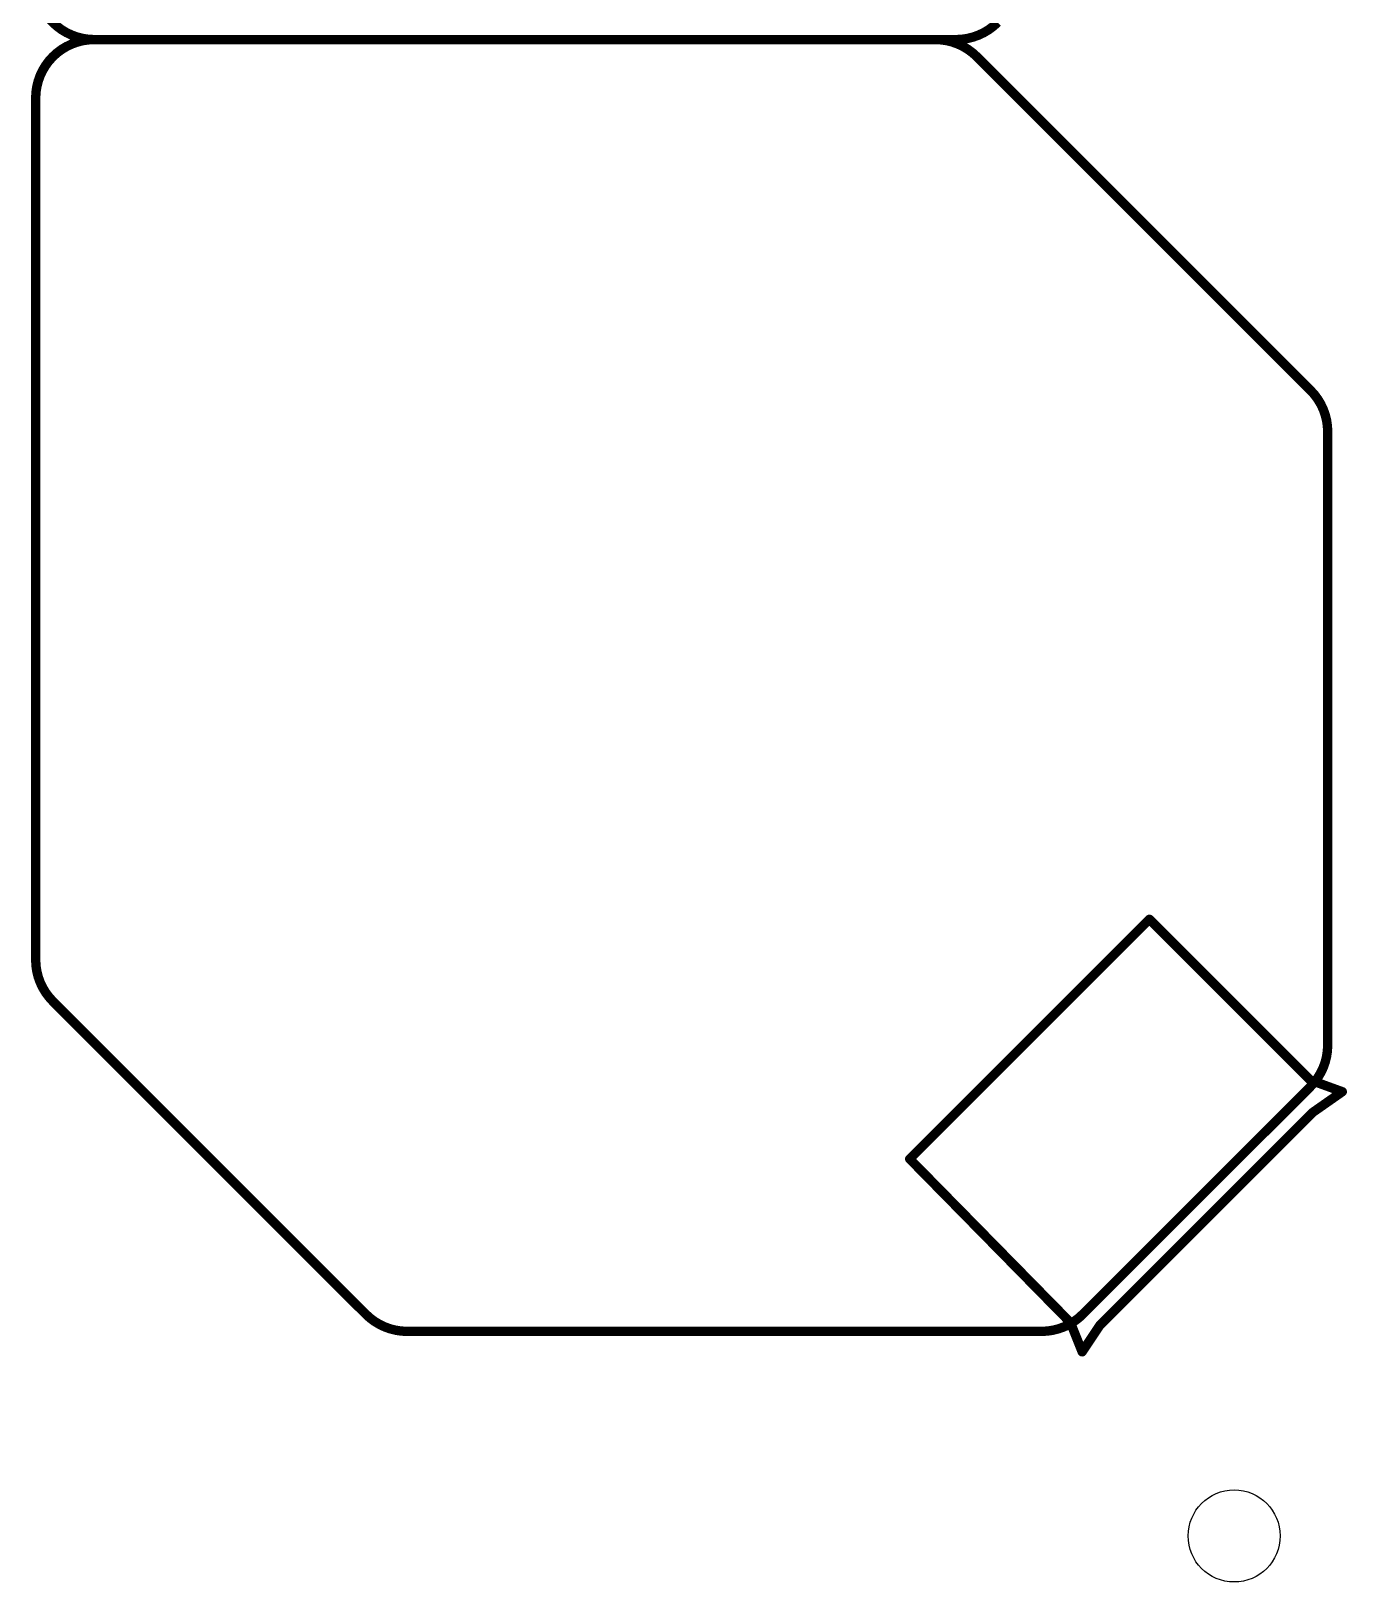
# Model space of a CAD drawing. Extents: x -0.5 to 59.7, y -5.4 to 61.3.
# Drawn here: x 31.01 to 59.6, y -5.45 to 28.25 of the extents above; entities that cross this region are included whole.
import ezdxf

# ---------------------------------------------------------------- set-up
doc = ezdxf.new("R2010")
doc.units = 0
doc.layers.add('20', color=213, linetype='CONTINUOUS')
doc.layers.add('21', color=253, linetype='CONTINUOUS')

msp = doc.modelspace()

# ---------------------------------------------------------------- linework, layer by layer
at = {"layer": '20'}
for points, const_width in [([(31.115, 29.337, 0.4142), (32.385, 28.067)], 0.2032), ([(51.1115, 28.067, 0.1989), (52.0095, 28.439)], 0.2032), ([(32.385, 28.067, 0.4142), (31.115, 26.797)], 0.2032), ([(32.385, 28.1178, 1), (32.385, 28.0162)], 0.1016), ([(32.385, 28.0162, 1), (32.385, 28.1178)], 0.1016), ([(32.385, 28.0162, 1), (32.385, 28.1178)], 0.1016), ([(51.561, 27.695, 0.1989), (50.663, 28.067)], 0.2032), ([(50.663, 28.1178, 1), (50.663, 28.0162)], 0.1016), ([(50.663, 28.1178, 1), (50.663, 28.0162)], 0.1016), ([(50.663, 28.0162, 1), (50.663, 28.1178)], 0.1016), ([(51.1115, 28.1178, 1), (51.1115, 28.0162)], 0.1016), ([(51.1115, 28.0162, 1), (51.1115, 28.1178)], 0.1016), ([(51.597, 27.7309, 1), (51.5251, 27.6591)], 0.1016), ([(51.5251, 27.6591, 1), (51.597, 27.7309)], 0.1016), ([(31.1658, 26.797, 1), (31.0642, 26.797)], 0.1016), ([(31.0642, 26.797, 1), (31.1658, 26.797)], 0.1016), ([(58.8459, 20.482, 1), (58.7741, 20.4101)], 0.1016), ([(59.182, 19.548, 0.1989), (58.81, 20.446)], 0.2032), ([(58.7741, 20.4101, 1), (58.8459, 20.482)], 0.1016), ([(59.2328, 19.548, 1), (59.1312, 19.548)], 0.1016), ([(59.1312, 19.548, 1), (59.2328, 19.548)], 0.1016), ([(31.115, 8.0705, 0.1989), (31.487, 7.1725)], 0.2032), ([(31.1658, 8.0705, 1), (31.0642, 8.0705)], 0.1016), ([(31.0642, 8.0705, 1), (31.1658, 8.0705)], 0.1016), ([(31.5229, 7.2084, 1), (31.4511, 7.1366)], 0.1016), ([(31.4511, 7.1366, 1), (31.5229, 7.2084)], 0.1016), ([(58.81, 5.3204, 0.1989), (59.182, 6.2184)], 0.2032), ([(59.2328, 6.2184, 1), (59.1312, 6.2184)], 0.1016), ([(59.1312, 6.2184, 1), (59.2328, 6.2184)], 0.1016), ([(58.7741, 5.3563, 1), (58.8459, 5.2845)], 0.1016), ([(58.8459, 5.2845, 1), (58.7741, 5.3563)], 0.1016), ([(38.2875, 0.372, 0.1989), (39.1855, 0)], 0.2032), ([(38.3234, 0.4079, 1), (38.2516, 0.3361)], 0.1016), ([(38.2516, 0.3361, 1), (38.3234, 0.4079)], 0.1016), ([(52.9636, 0, 0.1989), (53.8616, 0.372)], 0.2032), ([(53.8257, 0.4079, 1), (53.8975, 0.3361)], 0.1016), ([(53.8975, 0.3361, 1), (53.8257, 0.4079)], 0.1016), ([(39.1855, 0.0508, 1), (39.1855, -0.0508)], 0.1016), ([(39.1855, -0.0508, 1), (39.1855, 0.0508)], 0.1016), ([(52.9636, 0.0508, 1), (52.9636, -0.0508)], 0.1016), ([(52.9636, -0.0508, 1), (52.9636, 0.0508)], 0.1016)]:
    msp.add_lwpolyline(points, format="xyb", dxfattribs=dict(at, const_width=const_width))
at = {"layer": '20', "const_width": 0.2032}
for points in [[(50.663, 28.067), (32.385, 28.067)], [(50.663, 28.067), (51.1115, 28.067)], [(58.81, 20.446), (51.561, 27.695)], [(31.115, 26.797), (31.115, 8.0705)], [(59.182, 6.2184), (59.182, 19.548)], [(31.487, 7.1725), (38.2875, 0.372)], [(53.8616, 0.372), (58.81, 5.3204)], [(39.1855, 0), (52.9636, 0)]]:
    msp.add_lwpolyline(points, dxfattribs=at)
at = {"layer": '20'}
msp.add_circle((57.15, -4.445), 1, dxfattribs=at)
at = {"layer": '21', "const_width": 0.2032}
for points in [[(50.1015, 3.7465), (55.3085, 8.9535)], [(55.3085, 8.9535), (58.801, 5.461)], [(58.801, 5.461), (59.4995, 5.207)], [(59.4995, 5.207), (58.8645, 4.7625)], [(58.8645, 4.7625), (54.229, 0.127)], [(53.594, 0.1905), (50.1015, 3.7465)], [(53.848, -0.4445), (53.594, 0.1905)], [(54.229, 0.127), (53.848, -0.4445)]]:
    msp.add_lwpolyline(points, dxfattribs=at)
at = {"layer": '21', "const_width": 0.1016}
for points in [[(55.3444, 8.9894, 1), (55.2726, 8.9176)], [(55.3444, 8.9176, 1), (55.2726, 8.9894)], [(58.8184, 5.5087, 1), (58.7836, 5.4133)], [(58.7651, 5.4251, 1), (58.8369, 5.4969)], [(59.5286, 5.1654, 1), (59.4704, 5.2486)], [(59.4821, 5.1593, 1), (59.5169, 5.2547)], [(58.8354, 4.8041, 1), (58.8936, 4.7209)], [(58.9004, 4.7266, 1), (58.8286, 4.7984)], [(50.1377, 3.7821, 1), (50.0653, 3.7109)], [(50.0656, 3.7824, 1), (50.1374, 3.7106)], [(53.6412, 0.2094, 1), (53.5468, 0.1716)], [(53.5578, 0.1549, 1), (53.6302, 0.2261)], [(54.1931, 0.1629, 1), (54.2649, 0.0911)], [(54.2713, 0.0988, 1), (54.1867, 0.1552)], [(53.8057, -0.4163, 1), (53.8903, -0.4727)], [(53.8008, -0.4634, 1), (53.8952, -0.4256)]]:
    msp.add_lwpolyline(points, format="xyb", dxfattribs=at)

doc.saveas('drawing.dxf')
